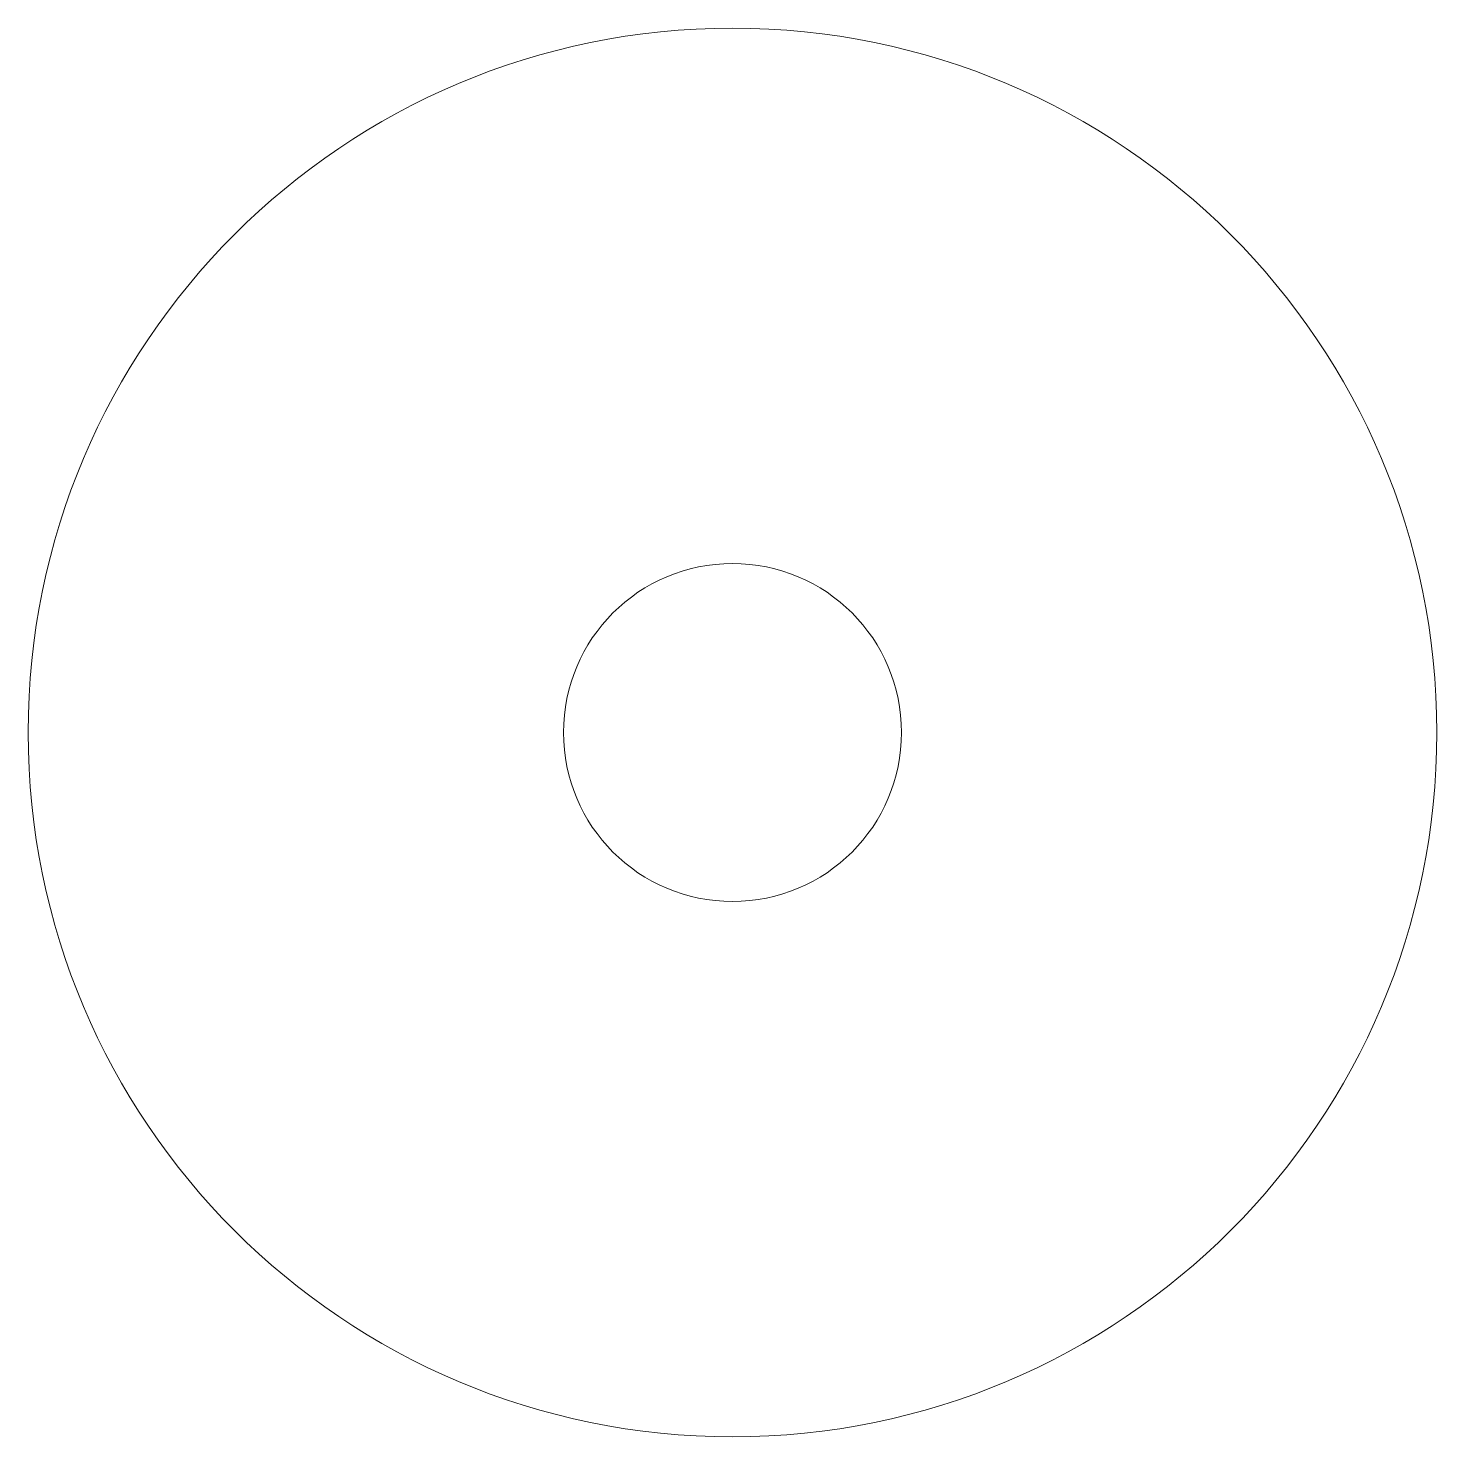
# Model space of a CAD drawing. Header units: millimetres. Extents: x -12.5 to 12.5, y -12.5 to 12.5.
import ezdxf

# ---------------------------------------------------------------- set-up
doc = ezdxf.new("R2010")
doc.units = ezdxf.units.MM
doc.layers.add('1', color=7, linetype='CONTINUOUS', true_color=0xffffff)

msp = doc.modelspace()

# ---------------------------------------------------------------- linework, layer by layer
at = {"layer": '1', "color": 163, "linetype": 'CONTINUOUS', "lineweight": 18}
for radius in [12.5, 3]:
    msp.add_circle((0, 0), radius, dxfattribs=at)

doc.saveas('drawing.dxf')
